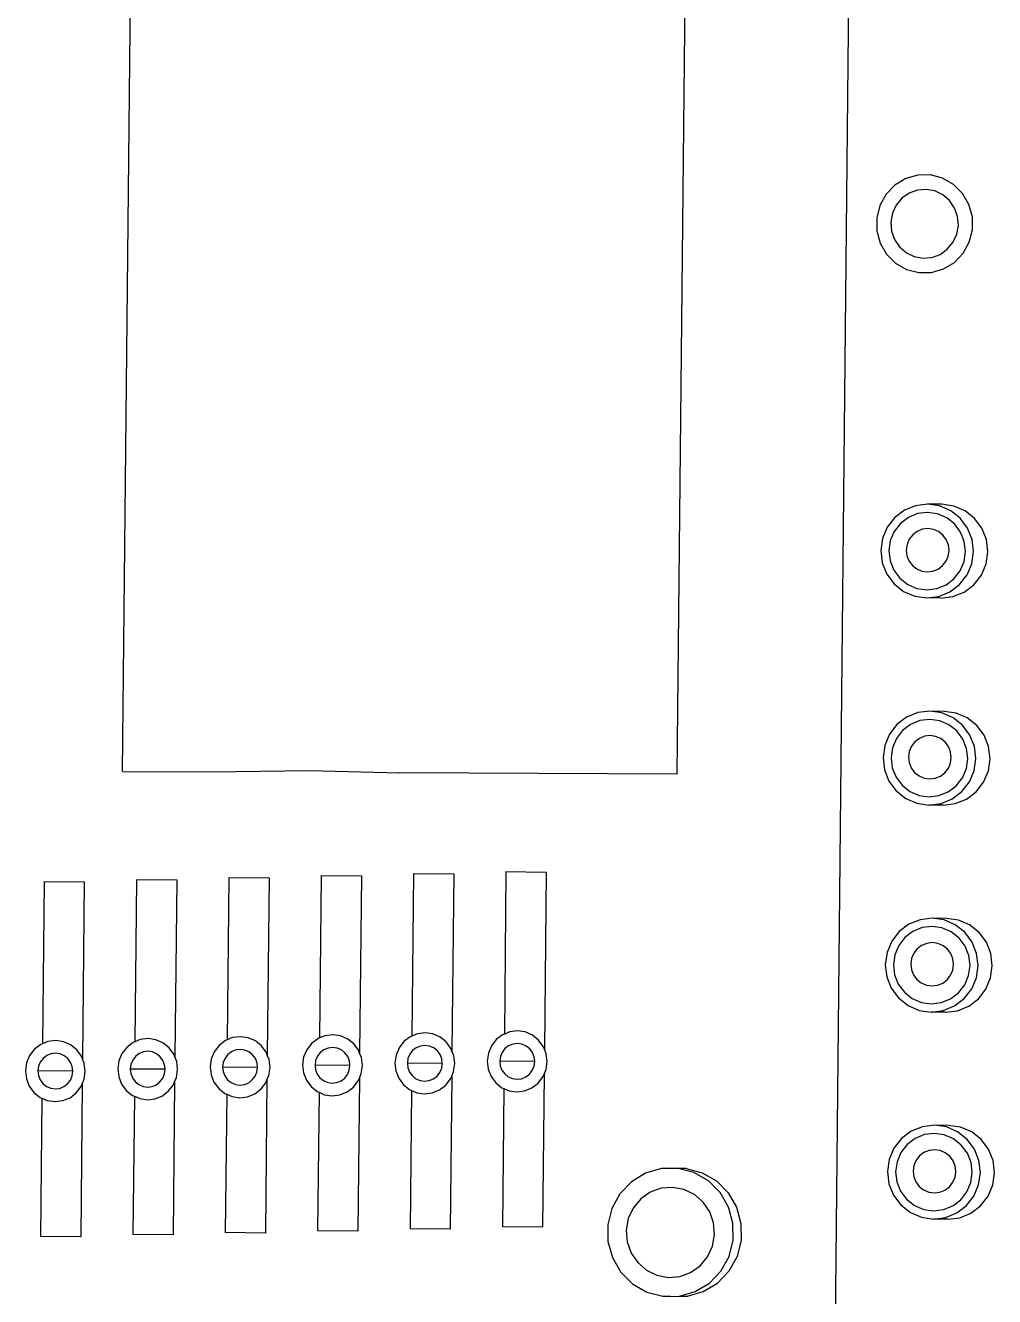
# Model space of a CAD drawing. Extents: x 3485972 to 3601240, y -673889 to -591207.
# Drawn here: x 3499852.4 to 3500009.5, y -608013.1 to -607807.1 of the extents above; entities that cross this region are included whole.
import ezdxf

# ---------------------------------------------------------------- set-up
doc = ezdxf.new("R2010")
doc.units = 0
doc.header["$LTSCALE"] = 6
doc.header["$MEASUREMENT"] = 0
doc.layers.add('medical equipment', color=4, linetype='CONTINUOUS')

msp = doc.modelspace()

# ---------------------------------------------------------------- linework, layer by layer
at = {"layer": 'medical equipment'}
for p, q in [((3499987.56, -607629.8), (3499983.6, -608025.84)), ((3499868.17, -607928.01), (3499870.44, -607700.69)), ((3499959.65, -607764.48), (3499958.01, -607928.47)), ((3499993.33, -607832.96), (3499991.9, -607834.45)), ((3499995.09, -607831.9), (3499993.33, -607832.96)), ((3499997.05, -607831.34), (3499995.09, -607831.9)), ((3499999.09, -607831.32), (3499997.05, -607831.34)), ((3500001.07, -607831.84), (3499999.09, -607831.32)), ((3499999.45, -607831.33), (3499999.09, -607831.32)), ((3500002.84, -607832.86), (3500001.07, -607831.84)), ((3500004.3, -607834.31), (3500002.84, -607832.86)), ((3499991.9, -607834.45), (3499990.9, -607836.26)), ((3499994.48, -607835.1), (3499993.55, -607836.22)), ((3499995.65, -607834.27), (3499994.48, -607835.1)), ((3499996.99, -607833.78), (3499995.65, -607834.27)), ((3499998.42, -607833.66), (3499996.99, -607833.78)), ((3499999.82, -607833.92), (3499998.42, -607833.66)), ((3500001.11, -607834.54), (3499999.82, -607833.92)), ((3500002.2, -607835.48), (3500001.11, -607834.54)), ((3500005.34, -607836.1), (3500004.3, -607834.31)), ((3499990.9, -607836.26), (3499990.39, -607838.28)), ((3499993.55, -607836.22), (3499992.94, -607837.53)), ((3500003.02, -607836.68), (3500002.2, -607835.48)), ((3500003.5, -607838.05), (3500003.02, -607836.68)), ((3500005.89, -607838.11), (3500005.34, -607836.1)), ((3499990.39, -607838.28), (3499990.42, -607840.36)), ((3499992.94, -607837.53), (3499992.69, -607838.97)), ((3499992.69, -607838.97), (3499992.81, -607840.42)), ((3500003.62, -607839.5), (3500003.5, -607838.05)), ((3500005.91, -607840.19), (3500005.89, -607838.11)), ((3499990.42, -607840.36), (3499990.96, -607842.36)), ((3499992.81, -607840.42), (3499993.29, -607841.79)), ((3500002.75, -607842.25), (3500003.36, -607840.93)), ((3500003.36, -607840.93), (3500003.62, -607839.5)), ((3500005.4, -607842.2), (3500005.91, -607840.19)), ((3499990.96, -607842.36), (3499992, -607844.15)), ((3499993.29, -607841.79), (3499994.1, -607842.98)), ((3499994.1, -607842.98), (3499995.19, -607843.93)), ((3500000.65, -607844.19), (3500001.83, -607843.36)), ((3500001.83, -607843.36), (3500002.75, -607842.25)), ((3500004.4, -607844.02), (3500005.4, -607842.2)), ((3499992, -607844.15), (3499993.46, -607845.61)), ((3499995.19, -607843.93), (3499996.48, -607844.55)), ((3499996.48, -607844.55), (3499997.89, -607844.81)), ((3499997.89, -607844.81), (3499999.31, -607844.69)), ((3499999.31, -607844.69), (3500000.65, -607844.19)), ((3500001.22, -607846.56), (3500002.97, -607845.5)), ((3500002.97, -607845.5), (3500004.4, -607844.02)), ((3499993.46, -607845.61), (3499995.24, -607846.63)), ((3499995.24, -607846.63), (3499997.21, -607847.15)), ((3499997.21, -607847.15), (3499997.6, -607847.14)), ((3499997.6, -607847.14), (3499997.63, -607847.15)), ((3499997.63, -607847.15), (3499999.25, -607847.12)), ((3499999.25, -607847.12), (3500001.22, -607846.56)), ((3499998.64, -607884.69), (3499996.7, -607884.93)), ((3500000.59, -607884.97), (3499998.64, -607884.69)), ((3500000.95, -607884.71), (3499998.64, -607884.69)), ((3500002.89, -607884.99), (3500000.95, -607884.71)), ((3499994.87, -607885.67), (3499993.3, -607886.86)), ((3499996.7, -607884.93), (3499994.87, -607885.67)), ((3499997.02, -607886.21), (3499995.52, -607886.82)), ((3499998.63, -607886.01), (3499997.02, -607886.21)), ((3500000.24, -607886.24), (3499998.63, -607886.01)), ((3500001.73, -607886.88), (3500000.24, -607886.24)), ((3500002.39, -607885.74), (3500000.59, -607884.97)), ((3500003.94, -607886.97), (3500002.39, -607885.74)), ((3500004.7, -607885.77), (3500002.89, -607884.99)), ((3500006.24, -607886.99), (3500004.7, -607885.77)), ((3499992.09, -607888.42), (3499991.32, -607890.25)), ((3499993.3, -607886.86), (3499992.09, -607888.42)), ((3499994.22, -607887.81), (3499993.22, -607889.1)), ((3499995.52, -607886.82), (3499994.22, -607887.81)), ((3499997.78, -607888.76), (3499996.94, -607889.1)), ((3499998.68, -607888.65), (3499997.78, -607888.76)), ((3499999.58, -607888.78), (3499998.68, -607888.65)), ((3500000.41, -607889.13), (3499999.58, -607888.78)), ((3500003, -607887.89), (3500001.73, -607886.88)), ((3500003.98, -607889.2), (3500003, -607887.89)), ((3500005.12, -607888.55), (3500003.94, -607886.97)), ((3500005.85, -607890.39), (3500005.12, -607888.55)), ((3500007.42, -607888.58), (3500006.24, -607886.99)), ((3500008.16, -607890.42), (3500007.42, -607888.58)), ((3499991.32, -607890.25), (3499991.05, -607892.21)), ((3499992.59, -607890.6), (3499992.36, -607892.23)), ((3499993.22, -607889.1), (3499992.59, -607890.6)), ((3499995.66, -607890.37), (3499995.31, -607891.21)), ((3499996.22, -607889.65), (3499995.66, -607890.37)), ((3499996.94, -607889.1), (3499996.22, -607889.65)), ((3500001.12, -607889.7), (3500000.41, -607889.13)), ((3500001.66, -607890.43), (3500001.12, -607889.7)), ((3500002, -607891.28), (3500001.66, -607890.43)), ((3500004.58, -607890.72), (3500003.98, -607889.2)), ((3500004.78, -607892.35), (3500004.58, -607890.72)), ((3500006.09, -607892.36), (3500005.85, -607890.39)), ((3500008.39, -607892.39), (3500008.16, -607890.42)), ((3499991.05, -607892.21), (3499991.28, -607894.18)), ((3499992.36, -607892.23), (3499992.55, -607893.85)), ((3499995.31, -607891.21), (3499995.18, -607892.12)), ((3499995.18, -607892.12), (3499995.29, -607893.02)), ((3500001.98, -607893.09), (3500002.11, -607892.19)), ((3500002.11, -607892.19), (3500002, -607891.28)), ((3500004.55, -607893.97), (3500004.78, -607892.35)), ((3500005.81, -607894.33), (3500006.09, -607892.36)), ((3500008.12, -607894.35), (3500008.39, -607892.39)), ((3499991.28, -607894.18), (3499992.02, -607896.02)), ((3499992.55, -607893.85), (3499993.16, -607895.37)), ((3499995.29, -607893.02), (3499995.62, -607893.87)), ((3499995.62, -607893.87), (3499996.17, -607894.6)), ((3499996.17, -607894.6), (3499996.88, -607895.17)), ((3500000.35, -607895.2), (3500001.07, -607894.65)), ((3500001.07, -607894.65), (3500001.63, -607893.93)), ((3500001.63, -607893.93), (3500001.98, -607893.09)), ((3500003.91, -607895.48), (3500004.55, -607893.97)), ((3500005.04, -607896.15), (3500005.81, -607894.33)), ((3500007.35, -607896.18), (3500008.12, -607894.35)), ((3499992.02, -607896.02), (3499993.2, -607897.61)), ((3499993.16, -607895.37), (3499994.13, -607896.68)), ((3499994.13, -607896.68), (3499995.41, -607897.69)), ((3499996.88, -607895.17), (3499997.71, -607895.53)), ((3499997.71, -607895.53), (3499998.61, -607895.66)), ((3499998.61, -607895.66), (3499999.51, -607895.55)), ((3499999.51, -607895.55), (3500000.35, -607895.2)), ((3500001.62, -607897.75), (3500002.91, -607896.77)), ((3500002.91, -607896.77), (3500003.91, -607895.48)), ((3500003.83, -607897.72), (3500005.04, -607896.15)), ((3500006.14, -607897.74), (3500007.35, -607896.18)), ((3499993.2, -607897.61), (3499994.74, -607898.83)), ((3499994.74, -607898.83), (3499996.55, -607899.61)), ((3499995.41, -607897.69), (3499996.9, -607898.33)), ((3499996.9, -607898.33), (3499998.51, -607898.56)), ((3499998.51, -607898.56), (3500000.11, -607898.37)), ((3500000.11, -607898.37), (3500001.62, -607897.75)), ((3500000.44, -607899.65), (3500002.26, -607898.91)), ((3500002.26, -607898.91), (3500003.83, -607897.72)), ((3500002.74, -607899.67), (3500004.57, -607898.93)), ((3500004.57, -607898.93), (3500006.14, -607897.74)), ((3499996.55, -607899.61), (3499998.49, -607899.89)), ((3499998.49, -607899.89), (3500000.44, -607899.65)), ((3500000.8, -607899.91), (3499998.49, -607899.89)), ((3500000.8, -607899.91), (3500002.74, -607899.67)), ((3499995.24, -607919.22), (3499993.67, -607920.42)), ((3499997.06, -607918.48), (3499995.24, -607919.22)), ((3499999.01, -607918.24), (3499997.06, -607918.48)), ((3499999, -607919.57), (3499997.39, -607919.77)), ((3500000.6, -607919.8), (3499999, -607919.57)), ((3500000.95, -607918.52), (3499999.01, -607918.24)), ((3500001.31, -607918.27), (3499999.01, -607918.24)), ((3500002.76, -607919.3), (3500000.95, -607918.52)), ((3500003.26, -607918.55), (3500001.31, -607918.27)), ((3500004.31, -607920.52), (3500002.76, -607919.3)), ((3500005.06, -607919.32), (3500003.26, -607918.55)), ((3500006.61, -607920.55), (3500005.06, -607919.32)), ((3499993.67, -607920.42), (3499992.46, -607921.98)), ((3499994.59, -607921.36), (3499993.59, -607922.65)), ((3499995.88, -607920.38), (3499994.59, -607921.36)), ((3499997.39, -607919.77), (3499995.88, -607920.38)), ((3500002.09, -607920.44), (3500000.6, -607919.8)), ((3500003.37, -607921.45), (3500002.09, -607920.44)), ((3500004.34, -607922.76), (3500003.37, -607921.45)), ((3500005.49, -607922.11), (3500004.31, -607920.52)), ((3500007.79, -607922.13), (3500006.61, -607920.55)), ((3499991.69, -607923.81), (3499991.41, -607925.77)), ((3499992.46, -607921.98), (3499991.69, -607923.81)), ((3499993.59, -607922.65), (3499992.95, -607924.16)), ((3499996.58, -607923.21), (3499996.03, -607923.93)), ((3499997.31, -607922.66), (3499996.58, -607923.21)), ((3499998.15, -607922.31), (3499997.31, -607922.66)), ((3499999.05, -607922.2), (3499998.15, -607922.31)), ((3499999.94, -607922.33), (3499999.05, -607922.2)), ((3500000.78, -607922.69), (3499999.94, -607922.33)), ((3500001.49, -607923.25), (3500000.78, -607922.69)), ((3500002.03, -607923.99), (3500001.49, -607923.25)), ((3500004.95, -607924.28), (3500004.34, -607922.76)), ((3500006.22, -607923.95), (3500005.49, -607922.11)), ((3500008.52, -607923.97), (3500007.79, -607922.13)), ((3499991.41, -607925.77), (3499991.65, -607927.74)), ((3499992.95, -607924.16), (3499992.73, -607925.78)), ((3499992.73, -607925.78), (3499992.92, -607927.41)), ((3499995.67, -607924.77), (3499995.54, -607925.67)), ((3499995.54, -607925.67), (3499995.65, -607926.58)), ((3499996.03, -607923.93), (3499995.67, -607924.77)), ((3500002.37, -607924.83), (3500002.03, -607923.99)), ((3500002.35, -607926.65), (3500002.48, -607925.74)), ((3500002.48, -607925.74), (3500002.37, -607924.83)), ((3500004.92, -607927.53), (3500005.14, -607925.91)), ((3500005.14, -607925.91), (3500004.95, -607924.28)), ((3500006.18, -607927.89), (3500006.45, -607925.92)), ((3500006.45, -607925.92), (3500006.22, -607923.95)), ((3500008.48, -607927.91), (3500008.76, -607925.94)), ((3500008.76, -607925.94), (3500008.52, -607923.97)), ((3499882.6, -607928.09), (3499898.4, -607927.87)), ((3499898.4, -607927.87), (3499913.09, -607928.24)), ((3499991.65, -607927.74), (3499992.38, -607929.58)), ((3499992.92, -607927.41), (3499993.53, -607928.93)), ((3499995.65, -607926.58), (3499995.99, -607927.43)), ((3499995.99, -607927.43), (3499996.54, -607928.16)), ((3500001.44, -607928.21), (3500002, -607927.49)), ((3500002, -607927.49), (3500002.35, -607926.65)), ((3500004.28, -607929.04), (3500004.92, -607927.53)), ((3500005.41, -607929.71), (3500006.18, -607927.89)), ((3500007.71, -607929.73), (3500008.48, -607927.91)), ((3499868.17, -607928.01), (3499882.6, -607928.09)), ((3499958.01, -607928.47), (3499913.09, -607928.24)), ((3499992.38, -607929.58), (3499993.56, -607931.17)), ((3499993.53, -607928.93), (3499994.5, -607930.24)), ((3499996.54, -607928.16), (3499997.25, -607928.73)), ((3499997.25, -607928.73), (3499998.08, -607929.08)), ((3499998.08, -607929.08), (3499998.98, -607929.21)), ((3499998.98, -607929.21), (3499999.87, -607929.1)), ((3499999.87, -607929.1), (3500000.71, -607928.76)), ((3500000.71, -607928.76), (3500001.44, -607928.21)), ((3500003.28, -607930.33), (3500004.28, -607929.04)), ((3500004.2, -607931.27), (3500005.41, -607929.71)), ((3500006.5, -607931.3), (3500007.71, -607929.73)), ((3499993.56, -607931.17), (3499995.11, -607932.39)), ((3499994.5, -607930.24), (3499995.78, -607931.25)), ((3499995.78, -607931.25), (3499997.27, -607931.89)), ((3499997.27, -607931.89), (3499998.87, -607932.12)), ((3499998.87, -607932.12), (3500000.48, -607931.92)), ((3500000.48, -607931.92), (3500001.98, -607931.31)), ((3500001.98, -607931.31), (3500003.28, -607930.33)), ((3500002.63, -607932.47), (3500004.2, -607931.27)), ((3500004.93, -607932.49), (3500006.5, -607931.3)), ((3499995.11, -607932.39), (3499996.91, -607933.17)), ((3499996.91, -607933.17), (3499998.86, -607933.45)), ((3499998.86, -607933.45), (3500000.81, -607933.21)), ((3500001.16, -607933.47), (3499998.86, -607933.45)), ((3500000.81, -607933.21), (3500002.63, -607932.47)), ((3500001.16, -607933.47), (3500003.11, -607933.23)), ((3500003.11, -607933.23), (3500004.93, -607932.49)), ((3499930.3, -607944.25), (3499930.04, -607970.58)), ((3499930.3, -607944.25), (3499936.81, -607944.32)), ((3499936.81, -607944.32), (3499936.52, -607973.02)), ((3499855.45, -607945.83), (3499855.18, -607972.15)), ((3499855.45, -607945.83), (3499861.96, -607945.89)), ((3499861.96, -607945.89), (3499861.67, -607974.6)), ((3499870.42, -607945.51), (3499870.15, -607971.83)), ((3499870.42, -607945.51), (3499876.93, -607945.58)), ((3499876.93, -607945.58), (3499876.64, -607974.28)), ((3499885.39, -607945.2), (3499885.12, -607971.52)), ((3499885.39, -607945.2), (3499891.9, -607945.26)), ((3499891.9, -607945.26), (3499891.61, -607973.97)), ((3499900.36, -607944.88), (3499900.1, -607971.21)), ((3499900.36, -607944.88), (3499906.87, -607944.95)), ((3499906.87, -607944.95), (3499906.58, -607973.65)), ((3499915.33, -607944.57), (3499915.07, -607970.89)), ((3499915.33, -607944.57), (3499921.84, -607944.63)), ((3499921.84, -607944.63), (3499921.55, -607973.34)), ((3499997.43, -607952.04), (3499995.61, -607952.78)), ((3499999.38, -607951.8), (3499997.43, -607952.04)), ((3500001.32, -607952.08), (3499999.38, -607951.8)), ((3500001.68, -607951.82), (3499999.38, -607951.8)), ((3500003.13, -607952.86), (3500001.32, -607952.08)), ((3500003.62, -607952.1), (3500001.68, -607951.82)), ((3500005.43, -607952.88), (3500003.62, -607952.1)), ((3499994.04, -607953.97), (3499992.83, -607955.54)), ((3499995.61, -607952.78), (3499994.04, -607953.97)), ((3499996.25, -607953.94), (3499994.96, -607954.92)), ((3499997.75, -607953.32), (3499996.25, -607953.94)), ((3499999.36, -607953.13), (3499997.75, -607953.32)), ((3500000.97, -607953.36), (3499999.36, -607953.13)), ((3500002.46, -607954), (3500000.97, -607953.36)), ((3500003.74, -607955.01), (3500002.46, -607954)), ((3500004.67, -607954.08), (3500003.13, -607952.86)), ((3500005.85, -607955.67), (3500004.67, -607954.08)), ((3500006.98, -607954.1), (3500005.43, -607952.88)), ((3500008.16, -607955.69), (3500006.98, -607954.1)), ((3499992.83, -607955.54), (3499992.06, -607957.36)), ((3499993.96, -607956.21), (3499993.32, -607957.72)), ((3499994.96, -607954.92), (3499993.96, -607956.21)), ((3499996.95, -607956.76), (3499996.39, -607957.48)), ((3499997.67, -607956.21), (3499996.95, -607956.76)), ((3499998.51, -607955.87), (3499997.67, -607956.21)), ((3499999.41, -607955.76), (3499998.51, -607955.87)), ((3500000.31, -607955.89), (3499999.41, -607955.76)), ((3500001.14, -607956.25), (3500000.31, -607955.89)), ((3500001.85, -607956.81), (3500001.14, -607956.25)), ((3500002.4, -607957.54), (3500001.85, -607956.81)), ((3500004.71, -607956.32), (3500003.74, -607955.01)), ((3500005.31, -607957.84), (3500004.71, -607956.32)), ((3500006.58, -607957.51), (3500005.85, -607955.67)), ((3500008.89, -607957.53), (3500008.16, -607955.69)), ((3499992.06, -607957.36), (3499991.78, -607959.33)), ((3499993.32, -607957.72), (3499993.09, -607959.34)), ((3499996.04, -607958.32), (3499995.91, -607959.23)), ((3499996.39, -607957.48), (3499996.04, -607958.32)), ((3500002.74, -607958.39), (3500002.4, -607957.54)), ((3500002.84, -607959.3), (3500002.74, -607958.39)), ((3500005.51, -607959.46), (3500005.31, -607957.84)), ((3500006.82, -607959.48), (3500006.58, -607957.51)), ((3500009.12, -607959.5), (3500008.89, -607957.53)), ((3499991.78, -607959.33), (3499992.02, -607961.3)), ((3499993.09, -607959.34), (3499993.29, -607960.97)), ((3499993.29, -607960.97), (3499993.89, -607962.49)), ((3499995.91, -607959.23), (3499996.02, -607960.14)), ((3499996.02, -607960.14), (3499996.36, -607960.99)), ((3500002.36, -607961.05), (3500002.72, -607960.21)), ((3500002.72, -607960.21), (3500002.84, -607959.3)), ((3500005.28, -607961.09), (3500005.51, -607959.46)), ((3500006.54, -607961.44), (3500006.82, -607959.48)), ((3500008.85, -607961.47), (3500009.12, -607959.5)), ((3499992.02, -607961.3), (3499992.75, -607963.14)), ((3499993.89, -607962.49), (3499994.87, -607963.8)), ((3499996.36, -607960.99), (3499996.9, -607961.72)), ((3499996.9, -607961.72), (3499997.61, -607962.28)), ((3499997.61, -607962.28), (3499998.45, -607962.64)), ((3499998.45, -607962.64), (3499999.34, -607962.77)), ((3499999.34, -607962.77), (3500000.24, -607962.66)), ((3500000.24, -607962.66), (3500001.08, -607962.32)), ((3500001.08, -607962.32), (3500001.8, -607961.77)), ((3500001.8, -607961.77), (3500002.36, -607961.05)), ((3500003.65, -607963.88), (3500004.65, -607962.59)), ((3500004.65, -607962.59), (3500005.28, -607961.09)), ((3500005.78, -607963.27), (3500006.54, -607961.44)), ((3500008.08, -607963.29), (3500008.85, -607961.47)), ((3499992.75, -607963.14), (3499993.93, -607964.72)), ((3499993.93, -607964.72), (3499995.48, -607965.95)), ((3499994.87, -607963.8), (3499996.14, -607964.81)), ((3499996.14, -607964.81), (3499997.63, -607965.45)), ((3500000.85, -607965.48), (3500002.35, -607964.87)), ((3500002.35, -607964.87), (3500003.65, -607963.88)), ((3500003, -607966.02), (3500004.56, -607964.83)), ((3500004.56, -607964.83), (3500005.78, -607963.27)), ((3500005.3, -607966.05), (3500006.87, -607964.85)), ((3500006.87, -607964.85), (3500008.08, -607963.29)), ((3499995.48, -607965.95), (3499997.28, -607966.73)), ((3499997.28, -607966.73), (3499999.23, -607967)), ((3499997.63, -607965.45), (3499999.24, -607965.68)), ((3499999.23, -607967), (3500001.17, -607966.76)), ((3500001.53, -607967.03), (3499999.23, -607967)), ((3499999.24, -607965.68), (3500000.85, -607965.48)), ((3500001.17, -607966.76), (3500003, -607966.02)), ((3500001.53, -607967.03), (3500003.48, -607966.79)), ((3500003.48, -607966.79), (3500005.3, -607966.05)), ((3499886, -607971.16), (3499885.12, -607971.52)), ((3499887.26, -607971), (3499886, -607971.16)), ((3499888.51, -607971.19), (3499887.26, -607971)), ((3499889.68, -607971.69), (3499888.51, -607971.19)), ((3499900.1, -607971.21), (3499899.8, -607971.33)), ((3499900.97, -607970.85), (3499900.1, -607971.21)), ((3499902.23, -607970.69), (3499900.97, -607970.85)), ((3499903.48, -607970.87), (3499902.23, -607970.69)), ((3499904.65, -607971.38), (3499903.48, -607970.87)), ((3499914.77, -607971.01), (3499913.76, -607971.79)), ((3499915.07, -607970.89), (3499914.77, -607971.01)), ((3499915.94, -607970.53), (3499915.07, -607970.89)), ((3499917.2, -607970.37), (3499915.94, -607970.53)), ((3499918.45, -607970.56), (3499917.2, -607970.37)), ((3499919.62, -607971.06), (3499918.45, -607970.56)), ((3499920.61, -607971.86), (3499919.62, -607971.06)), ((3499929.74, -607970.7), (3499928.73, -607971.47)), ((3499930.04, -607970.58), (3499929.74, -607970.7)), ((3499930.91, -607970.22), (3499930.04, -607970.58)), ((3499932.17, -607970.06), (3499930.91, -607970.22)), ((3499933.42, -607970.24), (3499932.17, -607970.06)), ((3499934.59, -607970.75), (3499933.42, -607970.24)), ((3499935.59, -607971.54), (3499934.59, -607970.75)), ((3499853.87, -607973.05), (3499853.09, -607974.06)), ((3499854.89, -607972.27), (3499853.87, -607973.05)), ((3499855.18, -607972.15), (3499854.89, -607972.27)), ((3499856.06, -607971.79), (3499855.18, -607972.15)), ((3499857.32, -607971.63), (3499856.06, -607971.79)), ((3499858.57, -607971.81), (3499857.32, -607971.63)), ((3499859.74, -607972.32), (3499858.57, -607971.81)), ((3499860.73, -607973.12), (3499859.74, -607972.32)), ((3499861.49, -607974.15), (3499860.73, -607973.12)), ((3499868.84, -607972.73), (3499868.06, -607973.75)), ((3499869.86, -607971.96), (3499868.84, -607972.73)), ((3499870.15, -607971.83), (3499869.86, -607971.96)), ((3499871.03, -607971.47), (3499870.15, -607971.83)), ((3499872.29, -607971.32), (3499871.03, -607971.47)), ((3499873.54, -607971.5), (3499872.29, -607971.32)), ((3499874.71, -607972.01), (3499873.54, -607971.5)), ((3499875.7, -607972.8), (3499874.71, -607972.01)), ((3499876.46, -607973.83), (3499875.7, -607972.8)), ((3499883.81, -607972.42), (3499883.03, -607973.44)), ((3499884.83, -607971.64), (3499883.81, -607972.42)), ((3499885.12, -607971.52), (3499884.83, -607971.64)), ((3499886.5, -607973.15), (3499885.82, -607973.43)), ((3499887.24, -607973.06), (3499886.5, -607973.15)), ((3499887.97, -607973.17), (3499887.24, -607973.06)), ((3499888.65, -607973.46), (3499887.97, -607973.17)), ((3499890.67, -607972.49), (3499889.68, -607971.69)), ((3499891.43, -607973.52), (3499890.67, -607972.49)), ((3499898, -607973.12), (3499897.51, -607974.31)), ((3499898.79, -607972.1), (3499898, -607973.12)), ((3499899.8, -607971.33), (3499898.79, -607972.1)), ((3499900.79, -607973.12), (3499900.2, -607973.57)), ((3499901.47, -607972.84), (3499900.79, -607973.12)), ((3499902.21, -607972.74), (3499901.47, -607972.84)), ((3499902.94, -607972.85), (3499902.21, -607972.74)), ((3499903.62, -607973.15), (3499902.94, -607972.85)), ((3499904.2, -607973.61), (3499903.62, -607973.15)), ((3499905.64, -607972.17), (3499904.65, -607971.38)), ((3499906.4, -607973.2), (3499905.64, -607972.17)), ((3499906.58, -607973.65), (3499906.4, -607973.2)), ((3499912.98, -607972.81), (3499912.48, -607973.99)), ((3499913.76, -607971.79), (3499912.98, -607972.81)), ((3499915.17, -607973.26), (3499914.71, -607973.85)), ((3499915.76, -607972.8), (3499915.17, -607973.26)), ((3499916.44, -607972.52), (3499915.76, -607972.8)), ((3499917.18, -607972.43), (3499916.44, -607972.52)), ((3499917.91, -607972.54), (3499917.18, -607972.43)), ((3499918.59, -607972.83), (3499917.91, -607972.54)), ((3499919.18, -607973.3), (3499918.59, -607972.83)), ((3499919.62, -607973.9), (3499919.18, -607973.3)), ((3499921.38, -607972.89), (3499920.61, -607971.86)), ((3499921.55, -607973.34), (3499921.38, -607972.89)), ((3499927.95, -607972.49), (3499927.45, -607973.68)), ((3499928.73, -607971.47), (3499927.95, -607972.49)), ((3499930.14, -607972.94), (3499929.68, -607973.54)), ((3499930.73, -607972.49), (3499930.14, -607972.94)), ((3499931.42, -607972.21), (3499930.73, -607972.49)), ((3499932.15, -607972.12), (3499931.42, -607972.21)), ((3499932.88, -607972.22), (3499932.15, -607972.12)), ((3499933.56, -607972.52), (3499932.88, -607972.22)), ((3499934.15, -607972.98), (3499933.56, -607972.52)), ((3499934.59, -607973.59), (3499934.15, -607972.98)), ((3499936.35, -607972.58), (3499935.59, -607971.54)), ((3499936.52, -607973.02), (3499936.35, -607972.58)), ((3499936.82, -607973.77), (3499936.52, -607973.02)), ((3499852.6, -607975.25), (3499852.42, -607976.53)), ((3499853.09, -607974.06), (3499852.6, -607975.25)), ((3499854.83, -607975.11), (3499854.54, -607975.8)), ((3499855.28, -607974.52), (3499854.83, -607975.11)), ((3499855.88, -607974.06), (3499855.28, -607974.52)), ((3499856.56, -607973.78), (3499855.88, -607974.06)), ((3499857.3, -607973.69), (3499856.56, -607973.78)), ((3499858.03, -607973.79), (3499857.3, -607973.69)), ((3499858.71, -607974.09), (3499858.03, -607973.79)), ((3499859.29, -607974.56), (3499858.71, -607974.09)), ((3499859.74, -607975.16), (3499859.29, -607974.56)), ((3499860.01, -607975.86), (3499859.74, -607975.16)), ((3499861.67, -607974.6), (3499861.49, -607974.15)), ((3499861.96, -607975.35), (3499861.67, -607974.6)), ((3499862.12, -607976.63), (3499861.96, -607975.35)), ((3499867.57, -607974.94), (3499867.39, -607976.22)), ((3499868.06, -607973.75), (3499867.57, -607974.94)), ((3499869.8, -607974.8), (3499869.51, -607975.49)), ((3499870.25, -607974.2), (3499869.8, -607974.8)), ((3499870.85, -607973.75), (3499870.25, -607974.2)), ((3499871.53, -607973.47), (3499870.85, -607973.75)), ((3499872.27, -607973.37), (3499871.53, -607973.47)), ((3499873, -607973.48), (3499872.27, -607973.37)), ((3499873.68, -607973.78), (3499873, -607973.48)), ((3499874.26, -607974.24), (3499873.68, -607973.78)), ((3499874.71, -607974.84), (3499874.26, -607974.24)), ((3499874.98, -607975.54), (3499874.71, -607974.84)), ((3499876.64, -607974.28), (3499876.46, -607973.83)), ((3499876.94, -607975.03), (3499876.64, -607974.28)), ((3499877.09, -607976.31), (3499876.94, -607975.03)), ((3499882.54, -607974.62), (3499882.36, -607975.9)), ((3499883.03, -607973.44), (3499882.54, -607974.62)), ((3499884.48, -607975.17), (3499884.37, -607975.92)), ((3499884.77, -607974.48), (3499884.48, -607975.17)), ((3499885.23, -607973.89), (3499884.77, -607974.48)), ((3499885.82, -607973.43), (3499885.23, -607973.89)), ((3499889.23, -607973.93), (3499888.65, -607973.46)), ((3499889.68, -607974.53), (3499889.23, -607973.93)), ((3499889.95, -607975.23), (3499889.68, -607974.53)), ((3499890.04, -607975.98), (3499889.95, -607975.23)), ((3499891.61, -607973.97), (3499891.43, -607973.52)), ((3499891.91, -607974.72), (3499891.61, -607973.97)), ((3499892.06, -607976), (3499891.91, -607974.72)), ((3499897.51, -607974.31), (3499897.33, -607975.59)), ((3499899.45, -607974.86), (3499899.35, -607975.61)), ((3499899.74, -607974.17), (3499899.45, -607974.86)), ((3499900.2, -607973.57), (3499899.74, -607974.17)), ((3499904.65, -607974.21), (3499904.2, -607973.61)), ((3499904.92, -607974.91), (3499904.65, -607974.21)), ((3499905.01, -607975.66), (3499904.92, -607974.91)), ((3499906.88, -607974.4), (3499906.58, -607973.65)), ((3499907.03, -607975.68), (3499906.88, -607974.4)), ((3499912.48, -607973.99), (3499912.3, -607975.27)), ((3499912.3, -607975.27), (3499912.45, -607976.55)), ((3499914.42, -607974.55), (3499914.32, -607975.29)), ((3499914.32, -607975.29), (3499914.41, -607976.04)), ((3499919.98, -607975.35), (3499914.32, -607975.29)), ((3499914.71, -607973.85), (3499914.42, -607974.55)), ((3499919.9, -607974.6), (3499919.62, -607973.9)), ((3499919.88, -607976.1), (3499919.98, -607975.35)), ((3499919.98, -607975.35), (3499919.9, -607974.6)), ((3499921.85, -607974.09), (3499921.55, -607973.34)), ((3499921.82, -607976.65), (3499922, -607975.37)), ((3499922, -607975.37), (3499921.85, -607974.09)), ((3499927.45, -607973.68), (3499927.27, -607974.96)), ((3499927.27, -607974.96), (3499927.42, -607976.24)), ((3499929.39, -607974.23), (3499929.29, -607974.98)), ((3499929.29, -607974.98), (3499929.38, -607975.73)), ((3499934.96, -607975.03), (3499929.29, -607974.98)), ((3499929.68, -607973.54), (3499929.39, -607974.23)), ((3499934.87, -607974.29), (3499934.59, -607973.59)), ((3499934.85, -607975.78), (3499934.96, -607975.03)), ((3499934.96, -607975.03), (3499934.87, -607974.29)), ((3499936.79, -607976.33), (3499936.97, -607975.05)), ((3499936.97, -607975.05), (3499936.82, -607973.77)), ((3499852.42, -607976.53), (3499852.57, -607977.81)), ((3499854.54, -607975.8), (3499854.43, -607976.55)), ((3499854.43, -607976.55), (3499854.52, -607977.3)), ((3499860.1, -607976.61), (3499854.43, -607976.55)), ((3499854.52, -607977.3), (3499854.8, -607978)), ((3499859.71, -607978.05), (3499860, -607977.36)), ((3499860, -607977.36), (3499860.1, -607976.61)), ((3499860.1, -607976.61), (3499860.01, -607975.86)), ((3499861.94, -607977.91), (3499862.12, -607976.63)), ((3499867.39, -607976.22), (3499867.54, -607977.5)), ((3499869.51, -607975.49), (3499869.4, -607976.24)), ((3499869.4, -607976.24), (3499869.49, -607976.99)), ((3499875.07, -607976.29), (3499869.4, -607976.24)), ((3499869.49, -607976.99), (3499869.77, -607977.69)), ((3499874.68, -607977.73), (3499874.97, -607977.04)), ((3499874.97, -607977.04), (3499875.07, -607976.29)), ((3499875.07, -607976.29), (3499874.98, -607975.54)), ((3499876.91, -607977.59), (3499877.09, -607976.31)), ((3499882.36, -607975.9), (3499882.51, -607977.18)), ((3499882.51, -607977.18), (3499882.98, -607978.38)), ((3499884.37, -607975.92), (3499884.46, -607976.67)), ((3499890.04, -607975.98), (3499884.37, -607975.92)), ((3499884.46, -607976.67), (3499884.74, -607977.37)), ((3499884.74, -607977.37), (3499885.18, -607977.97)), ((3499889.19, -607978.01), (3499889.65, -607977.42)), ((3499889.65, -607977.42), (3499889.94, -607976.73)), ((3499889.94, -607976.73), (3499890.04, -607975.98)), ((3499891.57, -607978.02), (3499891.88, -607977.28)), ((3499891.88, -607977.28), (3499892.06, -607976)), ((3499897.33, -607975.59), (3499897.48, -607976.87)), ((3499897.48, -607976.87), (3499897.95, -607978.07)), ((3499899.35, -607975.61), (3499899.43, -607976.36)), ((3499905.01, -607975.66), (3499899.35, -607975.61)), ((3499899.43, -607976.36), (3499899.71, -607977.06)), ((3499899.71, -607977.06), (3499900.16, -607977.66)), ((3499904.16, -607977.7), (3499904.62, -607977.11)), ((3499904.62, -607977.11), (3499904.91, -607976.41)), ((3499904.91, -607976.41), (3499905.01, -607975.66)), ((3499906.54, -607977.71), (3499906.85, -607976.96)), ((3499906.85, -607976.96), (3499907.03, -607975.68)), ((3499912.45, -607976.55), (3499912.93, -607977.75)), ((3499914.41, -607976.04), (3499914.68, -607976.74)), ((3499914.68, -607976.74), (3499915.13, -607977.34)), ((3499915.13, -607977.34), (3499915.71, -607977.81)), ((3499918.54, -607977.84), (3499919.13, -607977.38)), ((3499919.13, -607977.38), (3499919.59, -607976.79)), ((3499919.59, -607976.79), (3499919.88, -607976.1)), ((3499921.51, -607977.39), (3499921.26, -608002.2)), ((3499921.33, -607977.84), (3499921.51, -607977.39)), ((3499921.51, -607977.39), (3499921.82, -607976.65)), ((3499927.42, -607976.24), (3499927.9, -607977.44)), ((3499927.9, -607977.44), (3499928.66, -607978.47)), ((3499929.38, -607975.73), (3499929.65, -607976.43)), ((3499929.65, -607976.43), (3499930.1, -607977.03)), ((3499930.1, -607977.03), (3499930.68, -607977.5)), ((3499933.51, -607977.52), (3499934.11, -607977.07)), ((3499934.11, -607977.07), (3499934.56, -607976.48)), ((3499934.56, -607976.48), (3499934.85, -607975.78)), ((3499936.48, -607977.08), (3499936.23, -608001.89)), ((3499936.3, -607977.52), (3499936.48, -607977.08)), ((3499936.48, -607977.08), (3499936.79, -607976.33)), ((3499852.57, -607977.81), (3499853.04, -607979.01)), ((3499853.04, -607979.01), (3499853.8, -607980.04)), ((3499854.8, -607978), (3499855.24, -607978.6)), ((3499855.24, -607978.6), (3499855.83, -607979.07)), ((3499855.83, -607979.07), (3499856.51, -607979.36)), ((3499856.51, -607979.36), (3499857.24, -607979.47)), ((3499857.24, -607979.47), (3499857.97, -607979.38)), ((3499857.97, -607979.38), (3499858.66, -607979.1)), ((3499858.66, -607979.1), (3499859.25, -607978.64)), ((3499859.25, -607978.64), (3499859.71, -607978.05)), ((3499860.66, -607980.11), (3499861.44, -607979.09)), ((3499861.63, -607978.65), (3499861.38, -608003.46)), ((3499861.44, -607979.09), (3499861.63, -607978.65)), ((3499861.63, -607978.65), (3499861.94, -607977.91)), ((3499867.54, -607977.5), (3499868.01, -607978.7)), ((3499868.01, -607978.7), (3499868.77, -607979.73)), ((3499869.77, -607977.69), (3499870.21, -607978.29)), ((3499870.21, -607978.29), (3499870.8, -607978.75)), ((3499870.8, -607978.75), (3499871.48, -607979.05)), ((3499871.48, -607979.05), (3499872.21, -607979.16)), ((3499872.21, -607979.16), (3499872.94, -607979.06)), ((3499872.94, -607979.06), (3499873.63, -607978.78)), ((3499873.63, -607978.78), (3499874.22, -607978.33)), ((3499874.22, -607978.33), (3499874.68, -607977.73)), ((3499875.63, -607979.8), (3499876.41, -607978.78)), ((3499876.6, -607978.34), (3499876.35, -608003.14)), ((3499876.41, -607978.78), (3499876.6, -607978.34)), ((3499876.6, -607978.34), (3499876.91, -607977.59)), ((3499882.98, -607978.38), (3499883.74, -607979.41)), ((3499883.74, -607979.41), (3499884.74, -607980.21)), ((3499885.18, -607977.97), (3499885.77, -607978.44)), ((3499885.77, -607978.44), (3499886.45, -607978.73)), ((3499886.45, -607978.73), (3499887.18, -607978.84)), ((3499887.18, -607978.84), (3499887.91, -607978.75)), ((3499887.91, -607978.75), (3499888.6, -607978.47)), ((3499888.6, -607978.47), (3499889.19, -607978.01)), ((3499889.59, -607980.26), (3499890.6, -607979.48)), ((3499890.6, -607979.48), (3499891.38, -607978.47)), ((3499891.57, -607978.02), (3499891.32, -608002.83)), ((3499891.38, -607978.47), (3499891.57, -607978.02)), ((3499897.95, -607978.07), (3499898.72, -607979.1)), ((3499898.72, -607979.1), (3499899.71, -607979.89)), ((3499900.16, -607977.66), (3499900.74, -607978.12)), ((3499900.74, -607978.12), (3499901.42, -607978.42)), ((3499901.42, -607978.42), (3499902.15, -607978.53)), ((3499902.15, -607978.53), (3499902.89, -607978.43)), ((3499902.89, -607978.43), (3499903.57, -607978.15)), ((3499903.57, -607978.15), (3499904.16, -607977.7)), ((3499904.56, -607979.94), (3499905.57, -607979.17)), ((3499905.57, -607979.17), (3499906.36, -607978.15)), ((3499906.54, -607977.71), (3499906.29, -608002.52)), ((3499906.36, -607978.15), (3499906.54, -607977.71)), ((3499912.93, -607977.75), (3499913.69, -607978.78)), ((3499913.69, -607978.78), (3499914.68, -607979.58)), ((3499915.71, -607977.81), (3499916.39, -607978.11)), ((3499916.39, -607978.11), (3499917.12, -607978.21)), ((3499917.12, -607978.21), (3499917.86, -607978.12)), ((3499917.86, -607978.12), (3499918.54, -607977.84)), ((3499919.53, -607979.63), (3499920.54, -607978.85)), ((3499920.54, -607978.85), (3499921.33, -607977.84)), ((3499928.66, -607978.47), (3499929.65, -607979.27)), ((3499929.65, -607979.27), (3499929.95, -607979.39)), ((3499929.95, -607979.39), (3499929.72, -608001.82)), ((3499929.95, -607979.39), (3499930.82, -607979.77)), ((3499930.68, -607977.5), (3499931.36, -607977.79)), ((3499931.36, -607977.79), (3499932.09, -607977.9)), ((3499932.09, -607977.9), (3499932.83, -607977.81)), ((3499932.83, -607977.81), (3499933.51, -607977.52)), ((3499933.33, -607979.8), (3499934.5, -607979.31)), ((3499934.5, -607979.31), (3499935.52, -607978.54)), ((3499935.52, -607978.54), (3499936.3, -607977.52)), ((3499853.8, -607980.04), (3499854.8, -607980.84)), ((3499854.8, -607980.84), (3499855.1, -607980.97)), ((3499855.1, -607980.97), (3499854.87, -608003.39)), ((3499855.1, -607980.97), (3499855.96, -607981.34)), ((3499855.96, -607981.34), (3499857.22, -607981.53)), ((3499857.22, -607981.53), (3499858.47, -607981.37)), ((3499858.47, -607981.37), (3499859.65, -607980.89)), ((3499859.65, -607980.89), (3499860.66, -607980.11)), ((3499868.77, -607979.73), (3499869.77, -607980.52)), ((3499869.77, -607980.52), (3499870.07, -607980.65)), ((3499870.07, -607980.65), (3499869.84, -608003.07)), ((3499870.07, -607980.65), (3499870.94, -607981.03)), ((3499870.94, -607981.03), (3499872.19, -607981.21)), ((3499872.19, -607981.21), (3499873.45, -607981.05)), ((3499873.45, -607981.05), (3499874.62, -607980.57)), ((3499874.62, -607980.57), (3499875.63, -607979.8)), ((3499884.74, -607980.21), (3499885.04, -607980.34)), ((3499885.04, -607980.34), (3499884.81, -608002.76)), ((3499885.04, -607980.34), (3499885.91, -607980.72)), ((3499885.91, -607980.72), (3499887.16, -607980.9)), ((3499887.16, -607980.9), (3499888.42, -607980.74)), ((3499888.42, -607980.74), (3499889.59, -607980.26)), ((3499899.71, -607979.89), (3499900.01, -607980.02)), ((3499900.01, -607980.02), (3499899.78, -608002.45)), ((3499900.01, -607980.02), (3499900.88, -607980.4)), ((3499900.88, -607980.4), (3499902.13, -607980.58)), ((3499902.13, -607980.58), (3499903.39, -607980.43)), ((3499903.39, -607980.43), (3499904.56, -607979.94)), ((3499914.68, -607979.58), (3499914.98, -607979.71)), ((3499914.98, -607979.71), (3499914.75, -608002.13)), ((3499914.98, -607979.71), (3499915.85, -607980.09)), ((3499915.85, -607980.09), (3499917.1, -607980.27)), ((3499917.1, -607980.27), (3499918.36, -607980.11)), ((3499918.36, -607980.11), (3499919.53, -607979.63)), ((3499930.82, -607979.77), (3499932.07, -607979.95)), ((3499932.07, -607979.95), (3499933.33, -607979.8)), ((3499997.79, -607985.6), (3499995.97, -607986.34)), ((3499999.74, -607985.36), (3499997.79, -607985.6)), ((3500001.69, -607985.64), (3499999.74, -607985.36)), ((3500002.05, -607985.38), (3499999.74, -607985.36)), ((3500003.49, -607986.41), (3500001.69, -607985.64)), ((3500003.99, -607985.66), (3500002.05, -607985.38)), ((3500005.8, -607986.44), (3500003.99, -607985.66)), ((3499994.4, -607987.53), (3499993.19, -607989.09)), ((3499995.97, -607986.34), (3499994.4, -607987.53)), ((3499996.62, -607987.49), (3499995.32, -607988.48)), ((3499998.12, -607986.88), (3499996.62, -607987.49)), ((3499999.73, -607986.68), (3499998.12, -607986.88)), ((3500001.34, -607986.91), (3499999.73, -607986.68)), ((3500002.83, -607987.56), (3500001.34, -607986.91)), ((3500004.1, -607988.57), (3500002.83, -607987.56)), ((3500005.04, -607987.64), (3500003.49, -607986.41)), ((3500006.22, -607989.22), (3500005.04, -607987.64)), ((3500007.34, -607987.66), (3500005.8, -607986.44)), ((3500008.52, -607989.25), (3500007.34, -607987.66)), ((3499993.19, -607989.09), (3499992.42, -607990.92)), ((3499994.32, -607989.77), (3499993.69, -607991.28)), ((3499995.32, -607988.48), (3499994.32, -607989.77)), ((3499998.04, -607989.77), (3499997.32, -607990.32)), ((3499998.88, -607989.43), (3499998.04, -607989.77)), ((3499999.78, -607989.32), (3499998.88, -607989.43)), ((3500000.68, -607989.45), (3499999.78, -607989.32)), ((3500001.51, -607989.81), (3500000.68, -607989.45)), ((3500002.22, -607990.37), (3500001.51, -607989.81)), ((3500005.08, -607989.88), (3500004.1, -607988.57)), ((3500006.95, -607991.06), (3500006.22, -607989.22)), ((3500009.25, -607991.09), (3500008.52, -607989.25)), ((3499992.42, -607990.92), (3499992.15, -607992.88)), ((3499993.69, -607991.28), (3499993.46, -607992.9)), ((3499996.76, -607991.04), (3499996.4, -607991.88)), ((3499997.32, -607990.32), (3499996.76, -607991.04)), ((3500002.76, -607991.1), (3500002.22, -607990.37)), ((3500003.1, -607991.95), (3500002.76, -607991.1)), ((3500005.68, -607991.4), (3500005.08, -607989.88)), ((3500005.88, -607993.02), (3500005.68, -607991.4)), ((3500007.19, -607993.03), (3500006.95, -607991.06)), ((3500009.49, -607993.06), (3500009.25, -607991.09)), ((3499952.94, -607993.12), (3499950.64, -607994.51)), ((3499955.51, -607992.38), (3499952.94, -607993.12)), ((3499958.19, -607992.36), (3499955.51, -607992.38)), ((3499960.77, -607993.03), (3499958.19, -607992.36)), ((3499959.49, -607992.37), (3499958.19, -607992.36)), ((3499959.49, -607992.37), (3499962.08, -607993.05)), ((3499963.1, -607994.37), (3499960.77, -607993.03)), ((3499962.08, -607993.05), (3499964.4, -607994.38)), ((3499992.15, -607992.88), (3499992.38, -607994.85)), ((3499993.46, -607992.9), (3499993.65, -607994.52)), ((3499996.4, -607991.88), (3499996.28, -607992.79)), ((3499996.28, -607992.79), (3499996.39, -607993.7)), ((3499996.39, -607993.7), (3499996.72, -607994.54)), ((3500002.73, -607994.6), (3500003.08, -607993.76)), ((3500003.08, -607993.76), (3500003.21, -607992.86)), ((3500003.21, -607992.86), (3500003.1, -607991.95)), ((3500005.65, -607994.64), (3500005.88, -607993.02)), ((3500006.91, -607995), (3500007.19, -607993.03)), ((3500009.22, -607995.02), (3500009.49, -607993.06)), ((3499950.64, -607994.51), (3499948.77, -607996.45)), ((3499955.44, -607995.58), (3499953.68, -607996.22)), ((3499957.3, -607995.42), (3499955.44, -607995.58)), ((3499959.14, -607995.76), (3499957.3, -607995.42)), ((3499960.83, -607996.57), (3499959.14, -607995.76)), ((3499965.01, -607996.28), (3499963.1, -607994.37)), ((3499964.4, -607994.38), (3499966.31, -607996.29)), ((3499992.38, -607994.85), (3499993.12, -607996.7)), ((3499993.65, -607994.52), (3499994.26, -607996.04)), ((3499996.72, -607994.54), (3499997.27, -607995.28)), ((3499997.27, -607995.28), (3499997.98, -607995.84)), ((3499997.98, -607995.84), (3499998.81, -607996.2)), ((3500000.61, -607996.22), (3500001.45, -607995.87)), ((3500001.45, -607995.87), (3500002.17, -607995.33)), ((3500002.17, -607995.33), (3500002.73, -607994.6)), ((3500005.01, -607996.15), (3500005.65, -607994.64)), ((3500006.14, -607996.83), (3500006.91, -607995)), ((3500008.45, -607996.85), (3500009.22, -607995.02)), ((3499948.77, -607996.45), (3499947.46, -607998.83)), ((3499952.14, -607997.31), (3499950.93, -607998.77)), ((3499953.68, -607996.22), (3499952.14, -607997.31)), ((3499962.26, -607997.81), (3499960.83, -607996.57)), ((3499963.33, -607999.37), (3499962.26, -607997.81)), ((3499966.37, -607998.62), (3499965.01, -607996.28)), ((3499966.31, -607996.29), (3499967.67, -607998.63)), ((3499993.12, -607996.7), (3499994.3, -607998.28)), ((3499994.26, -607996.04), (3499995.23, -607997.35)), ((3499995.23, -607997.35), (3499996.51, -607998.36)), ((3499998.81, -607996.2), (3499999.71, -607996.33)), ((3499999.71, -607996.33), (3500000.61, -607996.22)), ((3500002.72, -607998.43), (3500004.01, -607997.44)), ((3500004.01, -607997.44), (3500005.01, -607996.15)), ((3500004.93, -607998.39), (3500006.14, -607996.83)), ((3500007.23, -607998.41), (3500008.45, -607996.85)), ((3499947.46, -607998.83), (3499946.79, -608001.47)), ((3499950.93, -607998.77), (3499950.13, -608000.49)), ((3499963.96, -608001.17), (3499963.33, -607999.37)), ((3499967.09, -608001.25), (3499966.37, -607998.62)), ((3499967.67, -607998.63), (3499968.39, -608001.26)), ((3499994.3, -607998.28), (3499995.84, -607999.5)), ((3499995.84, -607999.5), (3499997.65, -608000.28)), ((3499996.51, -607998.36), (3499998, -607999.01)), ((3499998, -607999.01), (3499999.6, -607999.24)), ((3499999.6, -607999.24), (3500001.21, -607999.04)), ((3500001.21, -607999.04), (3500002.72, -607998.43)), ((3500001.54, -608000.32), (3500003.36, -607999.58)), ((3500003.36, -607999.58), (3500004.93, -607998.39)), ((3500003.84, -608000.34), (3500005.67, -607999.6)), ((3500005.67, -607999.6), (3500007.23, -607998.41)), ((3499921.26, -608002.2), (3499914.75, -608002.13)), ((3499936.23, -608001.89), (3499929.72, -608001.82)), ((3499946.79, -608001.47), (3499946.82, -608004.19)), ((3499950.13, -608000.49), (3499949.8, -608002.37)), ((3499964.11, -608003.07), (3499963.96, -608001.17)), ((3499967.12, -608003.97), (3499967.09, -608001.25)), ((3499968.39, -608001.26), (3499968.42, -608003.98)), ((3499997.65, -608000.28), (3499999.59, -608000.56)), ((3499999.59, -608000.56), (3500001.54, -608000.32)), ((3500001.9, -608000.58), (3499999.59, -608000.56)), ((3500001.9, -608000.58), (3500003.84, -608000.34)), ((3499861.38, -608003.46), (3499854.87, -608003.39)), ((3499876.35, -608003.14), (3499869.84, -608003.07)), ((3499891.32, -608002.83), (3499884.81, -608002.76)), ((3499906.29, -608002.52), (3499899.78, -608002.45)), ((3499946.82, -608004.19), (3499947.54, -608006.82)), ((3499949.8, -608002.37), (3499949.95, -608004.27)), ((3499963.78, -608004.95), (3499964.11, -608003.07)), ((3499966.45, -608006.61), (3499967.12, -608003.97)), ((3499968.42, -608003.98), (3499967.76, -608006.62)), ((3499949.95, -608004.27), (3499950.58, -608006.07)), ((3499950.58, -608006.07), (3499951.65, -608007.63)), ((3499962.98, -608006.67), (3499963.78, -608004.95)), ((3499947.54, -608006.82), (3499948.9, -608009.16)), ((3499951.65, -608007.63), (3499953.08, -608008.87)), ((3499960.23, -608009.22), (3499961.77, -608008.13)), ((3499961.77, -608008.13), (3499962.98, -608006.67)), ((3499965.14, -608008.99), (3499966.45, -608006.61)), ((3499967.76, -608006.62), (3499966.44, -608009)), ((3499948.9, -608009.16), (3499950.81, -608011.07)), ((3499953.08, -608008.87), (3499954.77, -608009.68)), ((3499954.77, -608009.68), (3499956.61, -608010.02)), ((3499956.61, -608010.02), (3499958.47, -608009.86)), ((3499958.47, -608009.86), (3499960.23, -608009.22)), ((3499963.27, -608010.93), (3499965.14, -608008.99)), ((3499966.44, -608009), (3499964.57, -608010.95)), ((3499950.81, -608011.07), (3499953.14, -608012.41)), ((3499953.14, -608012.41), (3499955.72, -608013.08)), ((3499958.4, -608013.06), (3499960.97, -608012.32)), ((3499959.7, -608013.07), (3499962.27, -608012.33)), ((3499960.97, -608012.32), (3499963.27, -608010.93)), ((3499962.27, -608012.33), (3499964.57, -608010.95)), ((3499955.72, -608013.08), (3499956.93, -608013.07)), ((3499956.93, -608013.07), (3499957.03, -608013.1)), ((3499957.03, -608013.1), (3499958.4, -608013.06)), ((3499958.4, -608013.06), (3499959.7, -608013.07))]:
    msp.add_line(p, q, dxfattribs=at)

doc.saveas('drawing.dxf')
